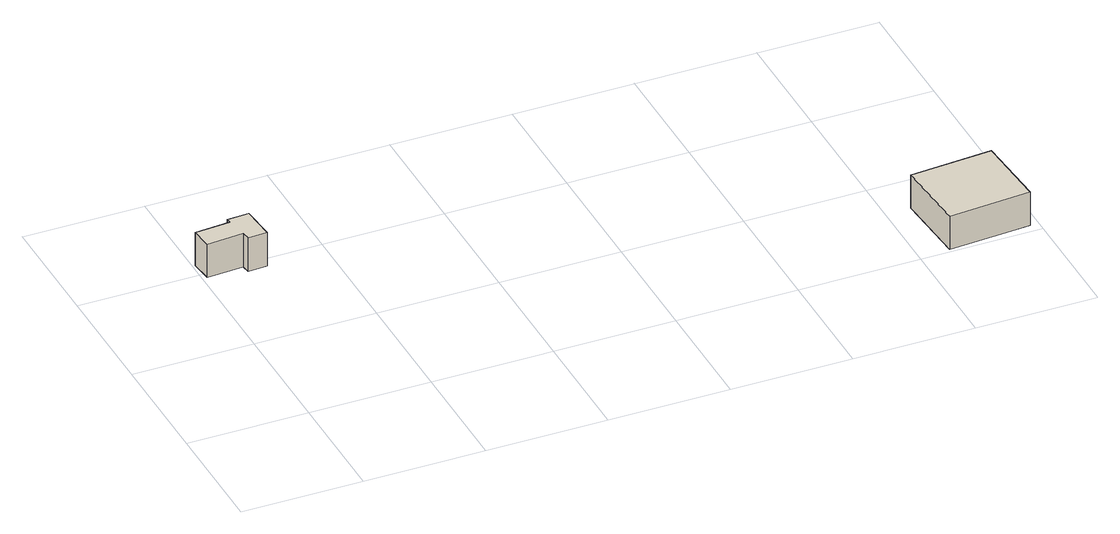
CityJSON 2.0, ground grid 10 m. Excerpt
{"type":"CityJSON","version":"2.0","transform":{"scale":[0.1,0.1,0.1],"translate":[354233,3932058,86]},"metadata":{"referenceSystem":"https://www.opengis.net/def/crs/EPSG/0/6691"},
"CityObjects":{
"building1":{"type":"Building","attributes":{"BuildingIDAttribute.prefecture":"14","BuildingIDAttribute.city":"14153","BuildingDetailAttribute.surveyYear":2015},"geometry":[{"type":"Solid","lod":"1","boundaries":[[[[0,1,2,3,4,5,6,7]],[[6,8,9,7]],[[5,10,8,6]],[[4,11,10,5]],[[3,12,11,4]],[[2,13,12,3]],[[1,14,13,2]],[[0,15,14,1]],[[7,9,15,0]],[[8,10,11,12,13,14,15,9]]]]}]},
"building2":{"type":"Building","attributes":{"usage":"452","storeysAboveGround":1,"BuildingIDAttribute.prefecture":"14","BuildingIDAttribute.city":"14153","BuildingDetailAttribute.totalFloorArea":41.94,"BuildingDetailAttribute.buildingFootprintArea":41.94,"BuildingDetailAttribute.buildingStructureType":"610","BuildingDetailAttribute.buildingStructureOrgType":"2","BuildingDetailAttribute.orgUsage":"193","BuildingDetailAttribute.surveyYear":2015},"geometry":[{"type":"Solid","lod":"1","boundaries":[[[[16,17,18,19]],[[18,20,21,19]],[[17,22,20,18]],[[16,23,22,17]],[[19,21,23,16]],[[20,22,23,21]]]]}]}
},
"vertices":[
[34,187,12],[33,194,12],[3,192,12],[1,210,12],[30,212,12],[30,216,12],[48,217,12],[50,188,12],[48,217,42],[50,188,42],[30,216,42],[30,212,42],[1,210,42],[3,192,42],[33,194,42],[34,187,42],
[525,3,10],[521,65,10],[589,70,10],[593,8,10],[589,70,40],[593,8,40],[521,65,40],[525,3,40]
]}
